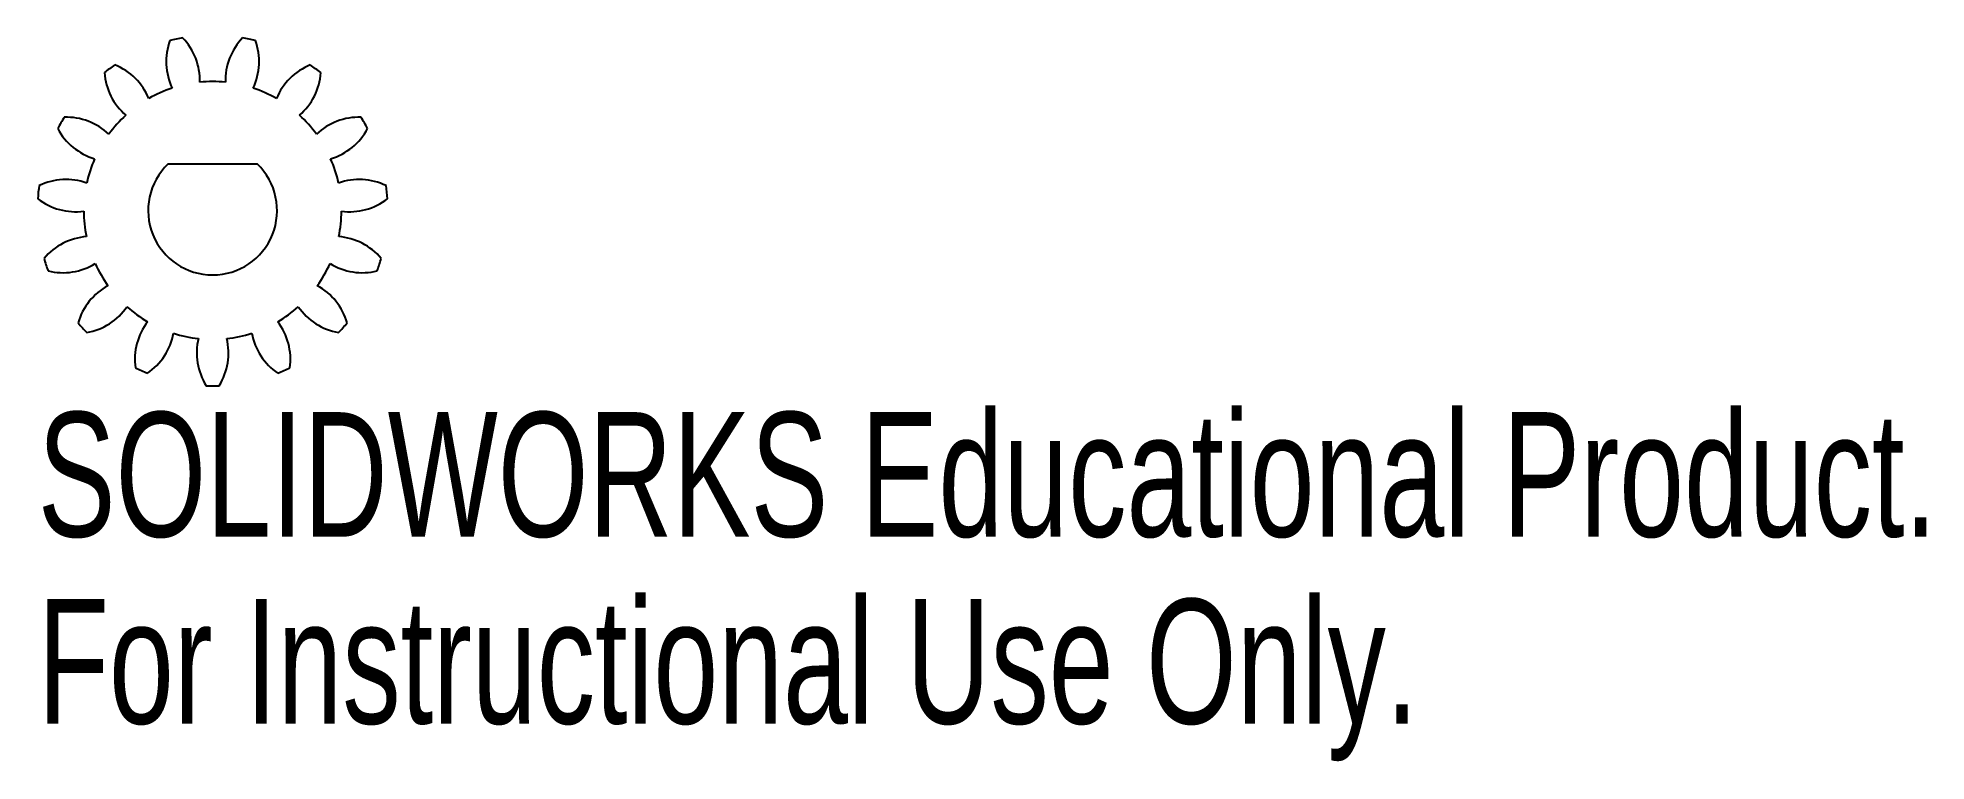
# Model space of a CAD drawing. Header units: millimetres. Extents: x -6.8 to 66.5, y -21.4 to 6.7.
import ezdxf

# ---------------------------------------------------------------- set-up
doc = ezdxf.new("R2010")
doc.units = ezdxf.units.MM
doc.styles.add('SLDTEXTSTYLE0', font='TXT', dxfattribs={"width": 0.7})

msp = doc.modelspace()

# ---------------------------------------------------------------- linework, layer by layer
at = {"color": 7, "linetype": 'Continuous', "lineweight": 25}
msp.add_line((1.735, 1.8), (-1.735, 1.8), dxfattribs=at)
for centre, radius, start, end in [((0, 0), 6.8, 99.85575, 104.14425), ((-2.894, 5.037), 2.4, 358.5177, 43.86589), ((2.894, 5.037), 2.4, 136.13411, 181.4823), ((0, 0), 6.8, 75.85575, 80.14425), ((0.596, 5.778), 2.4, 160.13411, 205.4823), ((-0.596, 5.778), 2.4, 334.5177, 19.86589), ((0, 0), 6.8, 123.85575, 128.14425), ((-1.806, 5.521), 2.4, 184.13411, 229.4823), ((-4.693, 3.424), 2.4, 22.5177, 67.86589), ((4.693, 3.424), 2.4, 112.13411, 157.4823), ((1.806, 5.521), 2.4, 310.5177, 355.86589), ((0, 0), 6.8, 51.85575, 56.14425), ((0, 0), 4.999, 108.31658, 119.68342), ((0, 0), 4.999, 84.31658, 95.68342), ((0, 0), 4.999, 60.31658, 71.68342), ((0, 0), 4.999, 132.31658, 143.68342), ((0, 0), 4.999, 36.31658, 47.68342), ((0, 0), 6.8, 147.85575, 152.14425), ((-3.896, 4.309), 2.4, 208.13411, 253.4823), ((-5.679, 1.219), 2.4, 46.5177, 91.86589), ((5.679, 1.219), 2.4, 88.13411, 133.4823), ((3.896, 4.309), 2.4, 286.5177, 331.86589), ((0, 0), 6.8, 27.85575, 32.14425), ((0, 0), 4.999, 156.31658, 167.68342), ((0, 0), 2.5, 133.94552, 46.05448), ((0, 0), 4.999, 12.31658, 23.68342), ((0, 0), 6.8, 171.85575, 176.14425), ((-5.684, -1.196), 2.4, 70.5177, 115.86589), ((5.684, -1.196), 2.4, 64.13411, 109.4823), ((0, 0), 6.8, 3.85575, 8.14425), ((-5.311, 2.352), 2.4, 232.13411, 277.4823), ((5.311, 2.352), 2.4, 262.5177, 307.86589), ((0, 0), 4.999, 180.31658, 191.68342), ((0, 0), 4.999, 348.31658, 359.68342), ((-4.706, -3.405), 2.4, 94.5177, 139.86589), ((4.706, -3.405), 2.4, 40.13411, 85.4823), ((0, 0), 6.8, 195.85575, 200.14425), ((-5.809, -0.012), 2.4, 256.13411, 301.4823), ((0, 0), 4.999, 204.31658, 215.68342), ((0, 0), 4.999, 324.31658, 335.68342), ((5.809, -0.012), 2.4, 238.5177, 283.86589), ((0, 0), 6.8, 339.85575, 344.14425), ((-2.915, -5.025), 2.4, 118.5177, 163.86589), ((2.915, -5.025), 2.4, 16.13411, 61.4823), ((0, 0), 6.8, 219.85575, 224.14425), ((-5.302, -2.373), 2.4, 280.13411, 325.4823), ((0, 0), 4.999, 228.31658, 239.68342), ((-0.619, -5.776), 2.4, 142.5177, 187.86589), ((0, 0), 4.999, 300.31658, 311.68342), ((0.619, -5.776), 2.4, 352.13411, 37.4823), ((5.302, -2.373), 2.4, 214.5177, 259.86589), ((0, 0), 6.8, 315.85575, 320.14425), ((-3.878, -4.325), 2.4, 304.13411, 349.4823), ((0, 0), 4.999, 252.31658, 263.68342), ((1.784, -5.528), 2.4, 166.5177, 211.86589), ((-1.784, -5.528), 2.4, 328.13411, 13.4823), ((0, 0), 4.999, 276.31658, 287.68342), ((3.878, -4.325), 2.4, 190.5177, 235.86589), ((0, 0), 6.8, 243.85575, 248.14425), ((0, 0), 6.8, 291.85575, 296.14425), ((0, 0), 6.8, 267.85575, 272.14425)]:
    msp.add_arc(centre, radius, start, end, dxfattribs=at)

# ---------------------------------------------------------------- texts
at = {"color": 7, "linetype": 'Continuous', "char_height": 4.83362, "attachment_point": 1, "style": 'SLDTEXTSTYLE0'}
for s, insert in [('SOLIDWORKS Educational Product.', (-6.785, -7.82)), ('For Instructional Use Only.', (-6.785, -15.07))]:
    msp.add_mtext(s, dxfattribs=dict(at, insert=insert))

doc.saveas('drawing.dxf')
